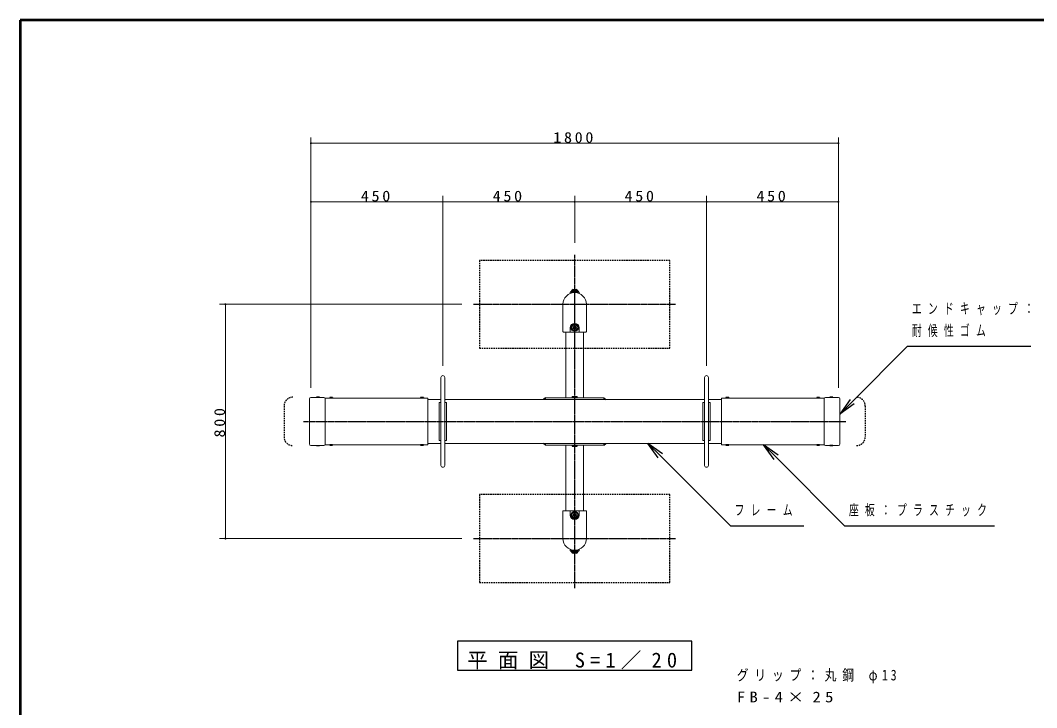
# Model space of a CAD drawing. Units: millimetres at full size, with parts at other scales. Extents: x -7816 to 0, y -1239 to 5340.
# Drawn here: x -7700 to -4231, y 2992 to 5340 of the extents above; entities that cross this region are included whole.
import ezdxf

# ---------------------------------------------------------------- set-up
doc = ezdxf.new("R2010")
doc.units = ezdxf.units.MM
doc.linetypes.add('USER2', pattern=[6, 3, -1, 1, -1])
doc.linetypes.add('USER4', pattern=[8, 5, -3])
for name, color, linetype, lineweight in [('A3図枠', 7, 'Continuous', 25), ('線', 2, 'Continuous', 25), ('補助', 2, 'Continuous', 13)]:
    doc.layers.add(name, color=color, linetype=linetype, lineweight=lineweight)
doc.styles.add('ＭＳ ゴシック', font='')
doc.styles.get('ＭＳ ゴシック').set_extended_font_data('MS Gothic')

# ---------------------------------------------------------------- blocks, each defined once
blk = doc.blocks.new('dimension_origin')
at = {"color": 0, "linetype": 'Continuous', "lineweight": -2}
blk.add_circle((0, 0), 1.25, dxfattribs=at)

msp = doc.modelspace()

# ---------------------------------------------------------------- linework, layer by layer
at = {"layer": 'A3図枠', "lineweight": 50}
for p, q in [((-7700, 5340), (-7700, 0)), ((0, 5340), (-7700, 5340))]:
    msp.add_line(p, q, dxfattribs=at)
at = {"layer": '線', "color": 20, "linetype": 'USER2'}
for p, q in [((-5808, 3400), (-5808, 4540)), ((-6153, 4370), (-5463, 4370)), ((-6733, 3970), (-4883, 3970)), ((-6153, 3570), (-5463, 3570))]:
    msp.add_line(p, q, dxfattribs=at)
at = {"layer": '線', "color": 7, "lineweight": 13}
for p, q in [((-5823, 4408.079), (-5823, 4411.046)), ((-5794, 4412.046), (-5822, 4412.046)), ((-5793, 4408.079), (-5793, 4411.046)), ((-5848, 4276.5), (-5848, 4370)), ((-5768, 4276.5), (-5768, 4370)), ((-5846.5, 4275), (-5769.5, 4275)), ((-5838.25, 4275), (-5838.25, 4051)), ((-5823, 4275), (-5823, 4290)), ((-5793, 4275), (-5793, 4290)), ((-5777.75, 4275), (-5777.75, 4051)), ((-6264.5, 4120), (-6264.5, 3820)), ((-6251.5, 4120), (-6251.5, 3820)), ((-5364.5, 4120), (-5364.5, 3820)), ((-5351.5, 4120), (-5351.5, 3820)), ((-6713, 4047), (-6713, 3893)), ((-6708, 4052), (-6664, 4052)), ((-6659, 4050), (-6309, 4050)), ((-6659, 3890), (-6659, 4050)), ((-6659, 4047), (-6659, 3893)), ((-6309, 3890), (-6309, 4050)), ((-6309, 4045), (-6264.5, 4045)), ((-6270.5, 4033.5), (-6269, 4035)), ((-6270.5, 4033.5), (-6270.5, 3906.5)), ((-6264.5, 4035), (-6269, 4035)), ((-6251.5, 4045), (-5364.5, 4045)), ((-6247, 4035), (-6251.5, 4035)), ((-6247, 4035), (-6245.5, 4033.5)), ((-6245.5, 4033.5), (-6245.5, 3906.5)), ((-5908, 4051), (-5908, 4045)), ((-5708, 4051), (-5908, 4051)), ((-5908, 4045), (-5708, 4045)), ((-5816, 4054), (-5815, 4055)), ((-5816, 4051), (-5816, 4054)), ((-5815, 4055), (-5801, 4055)), ((-5800, 4054), (-5801, 4055)), ((-5800, 4051), (-5800, 4054)), ((-5708, 4045), (-5708, 4051)), ((-5370.5, 4033.5), (-5369, 4035)), ((-5370.5, 4033.5), (-5370.5, 3906.5)), ((-5364.5, 4035), (-5369, 4035)), ((-5351.5, 4045), (-5307, 4045)), ((-5347, 4035), (-5351.5, 4035)), ((-5347, 4035), (-5345.5, 4033.5)), ((-5345.5, 4033.5), (-5345.5, 3906.5)), ((-5307, 4050), (-4957, 4050)), ((-5307, 3890), (-5307, 4050)), ((-4957, 3890), (-4957, 4050)), ((-4957, 4047), (-4957, 3893)), ((-4908, 4052), (-4952, 4052)), ((-4903, 4047), (-4903, 3893)), ((-6708, 3888), (-6664, 3888)), ((-6659, 3890), (-6309, 3890)), ((-6309, 3895), (-6264.5, 3895)), ((-6270.5, 3906.5), (-6269, 3905)), ((-6269, 3905), (-6264.5, 3905)), ((-6251.5, 3905), (-6247, 3905)), ((-6251.5, 3895), (-5364.5, 3895)), ((-6245.5, 3906.5), (-6247, 3905)), ((-5908, 3895), (-5908, 3889)), ((-5708, 3895), (-5908, 3895)), ((-5908, 3889), (-5708, 3889)), ((-5838.25, 3889), (-5838.25, 3665)), ((-5816, 3886), (-5816, 3889)), ((-5815, 3885), (-5816, 3886)), ((-5801, 3885), (-5800, 3886)), ((-5800, 3886), (-5800, 3889)), ((-5777.75, 3889), (-5777.75, 3665)), ((-5708, 3889), (-5708, 3895)), ((-5370.5, 3906.5), (-5369, 3905)), ((-5369, 3905), (-5364.5, 3905)), ((-5351.5, 3905), (-5347, 3905)), ((-5351.5, 3895), (-5307, 3895)), ((-5345.5, 3906.5), (-5347, 3905)), ((-5307, 3890), (-4957, 3890)), ((-4908, 3888), (-4952, 3888)), ((-5815, 3885), (-5801, 3885)), ((-5848, 3663.5), (-5848, 3570)), ((-5769.5, 3665), (-5846.5, 3665)), ((-5823, 3665), (-5823, 3650)), ((-5793, 3665), (-5793, 3650)), ((-5768, 3663.5), (-5768, 3570)), ((-5823, 3531.921), (-5823, 3528.954)), ((-5822, 3527.954), (-5794, 3527.954)), ((-5793, 3531.921), (-5793, 3528.954))]:
    msp.add_line(p, q, dxfattribs=at)
at = {"layer": '線'}
for p, q in [((-5820, 4414.546), (-5796, 4414.546)), ((-5820, 4412.046), (-5820, 4414.546)), ((-5820, 4412.046), (-5796, 4412.046)), ((-5818.5, 4415.546), (-5818.5, 4414.546)), ((-5818.5, 4415.546), (-5797.5, 4415.546)), ((-5818.5, 4414.546), (-5797.5, 4414.546)), ((-5813, 4420.346), (-5803, 4420.346)), ((-5797.5, 4415.546), (-5797.5, 4414.546)), ((-5796, 4414.546), (-5796, 4412.046)), ((-6688.75, 4052.5), (-6688.75, 4051.3)), ((-6688.75, 4052.5), (-6679.25, 4052.5)), ((-6679.25, 4052.5), (-6679.25, 4051.3)), ((-6643.75, 4051.2), (-6643.75, 4050)), ((-6634.25, 4051.2), (-6643.75, 4051.2)), ((-6634.25, 4050), (-6643.75, 4050)), ((-6634.25, 4051.2), (-6634.25, 4050)), ((-6333.75, 4051.2), (-6333.75, 4050)), ((-6324.25, 4051.2), (-6333.75, 4051.2)), ((-6324.25, 4050), (-6333.75, 4050)), ((-6324.25, 4051.2), (-6324.25, 4050)), ((-5908, 4051), (-5914, 4045)), ((-5816, 4054), (-5800, 4054)), ((-5708, 4051), (-5702, 4045)), ((-5291.75, 4051.2), (-5291.75, 4050)), ((-5282.25, 4051.2), (-5291.75, 4051.2)), ((-5282.25, 4050), (-5291.75, 4050)), ((-5282.25, 4051.2), (-5282.25, 4050)), ((-4981.75, 4051.2), (-4981.75, 4050)), ((-4972.25, 4051.2), (-4981.75, 4051.2)), ((-4972.25, 4050), (-4981.75, 4050)), ((-4972.25, 4051.2), (-4972.25, 4050)), ((-4936.75, 4052.5), (-4936.75, 4051.3)), ((-4927.25, 4052.5), (-4936.75, 4052.5)), ((-4927.25, 4052.5), (-4927.25, 4051.3)), ((-6688.75, 3887.5), (-6688.75, 3888.7)), ((-6688.75, 3887.5), (-6679.25, 3887.5)), ((-6679.25, 3887.5), (-6679.25, 3888.7)), ((-6643.75, 3888.8), (-6643.75, 3890)), ((-6634.25, 3890), (-6643.75, 3890)), ((-6634.25, 3888.8), (-6643.75, 3888.8)), ((-6634.25, 3888.8), (-6634.25, 3890)), ((-6333.75, 3888.8), (-6333.75, 3890)), ((-6324.25, 3890), (-6333.75, 3890)), ((-6324.25, 3888.8), (-6333.75, 3888.8)), ((-6324.25, 3888.8), (-6324.25, 3890)), ((-5908, 3889), (-5914, 3895)), ((-5816, 3886), (-5800, 3886)), ((-5708, 3889), (-5702, 3895)), ((-5291.75, 3888.8), (-5291.75, 3890)), ((-5282.25, 3890), (-5291.75, 3890)), ((-5282.25, 3888.8), (-5291.75, 3888.8)), ((-5282.25, 3888.8), (-5282.25, 3890)), ((-4981.75, 3888.8), (-4981.75, 3890)), ((-4972.25, 3890), (-4981.75, 3890)), ((-4972.25, 3888.8), (-4981.75, 3888.8)), ((-4972.25, 3888.8), (-4972.25, 3890)), ((-4936.75, 3887.5), (-4936.75, 3888.7)), ((-4927.25, 3887.5), (-4936.75, 3887.5)), ((-4927.25, 3887.5), (-4927.25, 3888.7)), ((-5820, 3525.454), (-5820, 3527.954)), ((-5796, 3527.954), (-5820, 3527.954)), ((-5796, 3525.454), (-5820, 3525.454)), ((-5818.5, 3524.454), (-5818.5, 3525.454)), ((-5797.5, 3525.454), (-5818.5, 3525.454)), ((-5797.5, 3524.454), (-5818.5, 3524.454)), ((-5803, 3519.654), (-5813, 3519.654)), ((-5797.5, 3524.454), (-5797.5, 3525.454)), ((-5796, 3527.954), (-5796, 3525.454))]:
    msp.add_line(p, q, dxfattribs=at)
at = {"layer": '線', "linetype": 'USER4'}
for p, q in [((-6800, 4022.5), (-6800, 3917.5)), ((-4816, 4022.5), (-4816, 3917.5))]:
    msp.add_line(p, q, dxfattribs=at)
at = {"layer": '線', "color": 4, "linetype": 'USER4'}
for points in [[(-6133, 4220), (-5483, 4220), (-5483, 4520), (-6133, 4520)], [(-6133, 3420), (-5483, 3420), (-5483, 3720), (-6133, 3720)]]:
    msp.add_lwpolyline(points, close=True, dxfattribs=at)
at = {"layer": '線'}
for points in [[(-5810.309, 4294), (-5812.619, 4290), (-5810.309, 4286), (-5805.691, 4286), (-5803.381, 4290), (-5805.691, 4294)], [(-5805.691, 3646), (-5803.381, 3650), (-5805.691, 3654), (-5810.309, 3654), (-5812.619, 3650), (-5810.309, 3646)]]:
    msp.add_lwpolyline(points, close=True, dxfattribs=at)
for centre, radius in [((-5808, 4290), 12), ((-5808, 4290), 10.5), ((-5808, 4290), 5), ((-5808, 3650), 12), ((-5808, 3650), 10.5), ((-5808, 3650), 5)]:
    msp.add_circle(centre, radius, dxfattribs=at)
at = {"layer": '線', "color": 7, "lineweight": 13}
for centre, radius, start, end in [((-5808, 4370), 40, 0, 180), ((-5824.5, 4408.079), 1.5, 293.73074, 0), ((-5822, 4411.046), 1, 90, 180), ((-5794, 4411.046), 1, 0, 90), ((-5791.5, 4408.079), 1.5, 180, 246.26926), ((-5808, 4290), 15, 0, 180), ((-5846.5, 4276.5), 1.5, 180, 270), ((-5769.5, 4276.5), 1.5, 270, 0), ((-6258, 4120), 6.5, 0, 180), ((-5358, 4120), 6.5, 0, 180), ((-6708, 4047), 5, 90, 180), ((-6664, 4047), 5, 0, 90), ((-4952, 4047), 5, 90, 180), ((-4908, 4047), 5, 0, 90), ((-6708, 3893), 5, 180, 270), ((-6664, 3893), 5, 270, 0), ((-4952, 3893), 5, 180, 270), ((-4908, 3893), 5, 270, 0), ((-6258, 3820), 6.5, 180, 0), ((-5358, 3820), 6.5, 180, 0), ((-5846.5, 3663.5), 1.5, 90, 180), ((-5808, 3650), 15, 180, 0), ((-5769.5, 3663.5), 1.5, 0, 90), ((-5808, 3570), 40, 180, 0), ((-5824.5, 3531.921), 1.5, 0, 66.26926), ((-5822, 3528.954), 1, 180, 270), ((-5794, 3528.954), 1, 270, 0), ((-5791.5, 3531.921), 1.5, 113.73074, 180)]:
    msp.add_arc(centre, radius, start, end, dxfattribs=at)
at = {"layer": '線'}
for centre, radius, start, end in [((-5808, 4409.065), 12.339, 113.90552, 148.31866), ((-5808, 4409.065), 12.339, 31.68134, 66.09448), ((-6684, 3996.194), 56.506, 85.17794, 94.82206), ((-6639, 3994.894), 56.506, 85.17794, 94.82206), ((-6329, 3994.894), 56.506, 85.17794, 94.82206), ((-5287, 3994.894), 56.506, 85.17794, 94.82206), ((-4977, 3994.894), 56.506, 85.17794, 94.82206), ((-4932, 3996.194), 56.506, 85.17794, 94.82206), ((-6684, 3943.806), 56.506, 265.17794, 274.82206), ((-6639, 3945.106), 56.506, 265.17794, 274.82206), ((-6329, 3945.106), 56.506, 265.17794, 274.82206), ((-5287, 3945.106), 56.506, 265.17794, 274.82206), ((-4977, 3945.106), 56.506, 265.17794, 274.82206), ((-4932, 3943.806), 56.506, 265.17794, 274.82206), ((-5808, 3530.935), 12.339, 211.68134, 246.09448), ((-5808, 3530.935), 12.339, 293.90552, 328.31866)]:
    msp.add_arc(centre, radius, start, end, dxfattribs=at)
at = {"layer": '線', "linetype": 'USER4'}
for centre, start, end in [((-6770, 4022.5), 90, 180), ((-4846, 4022.5), 0, 90), ((-6770, 3917.5), 180, 270), ((-4846, 3917.5), 270, 0)]:
    msp.add_arc(centre, 30, start, end, dxfattribs=at)
at = {"layer": '補助'}
for p, q in [((-6708, 4085), (-6708, 4940)), ((-4908, 4085), (-4908, 4940)), ((-6708, 4920), (-4908, 4920)), ((-6708, 4085), (-6708, 4740)), ((-6708, 4720), (-6258, 4720)), ((-6258, 4160), (-6258, 4740)), ((-6258, 4160), (-6258, 4740)), ((-6258, 4720), (-5808, 4720)), ((-5808, 4580), (-5808, 4740)), ((-5808, 4580), (-5808, 4740)), ((-5808, 4720), (-5358, 4720)), ((-5358, 4160), (-5358, 4740)), ((-5358, 4160), (-5358, 4740)), ((-5358, 4720), (-4908, 4720)), ((-4908, 4085), (-4908, 4740)), ((-6193, 4370), (-7020, 4370)), ((-7000, 3570), (-7000, 4370)), ((-5914, 4045), (-5908, 4045)), ((-5913.5, 4045.5), (-5908, 4045.5)), ((-5913.5, 4045), (-5913.5, 4045.5)), ((-5913, 4046), (-5908, 4046)), ((-5913, 4045), (-5913, 4046)), ((-5912.5, 4046.5), (-5908, 4046.5)), ((-5912.5, 4045), (-5912.5, 4046.5)), ((-5912, 4047), (-5908, 4047)), ((-5912, 4045), (-5912, 4047)), ((-5911.5, 4047.5), (-5908, 4047.5)), ((-5911.5, 4045), (-5911.5, 4047.5)), ((-5911, 4048), (-5908, 4048)), ((-5911, 4045), (-5911, 4048)), ((-5910.5, 4048.5), (-5908, 4048.5)), ((-5910.5, 4045), (-5910.5, 4048.5)), ((-5910, 4049), (-5908, 4049)), ((-5910, 4045), (-5910, 4049)), ((-5909.5, 4049.5), (-5908, 4049.5)), ((-5909.5, 4045), (-5909.5, 4049.5)), ((-5909, 4050), (-5908, 4050)), ((-5909, 4045), (-5909, 4050)), ((-5908.5, 4050.5), (-5908, 4050.5)), ((-5908.5, 4045), (-5908.5, 4050.5)), ((-5908, 4045), (-5908, 4051)), ((-5708, 4045), (-5708, 4051)), ((-5708, 4050.5), (-5707.5, 4050.5)), ((-5708, 4050), (-5707, 4050)), ((-5708, 4049.5), (-5706.5, 4049.5)), ((-5708, 4049), (-5706, 4049)), ((-5708, 4048.5), (-5705.5, 4048.5)), ((-5708, 4048), (-5705, 4048)), ((-5708, 4047.5), (-5704.5, 4047.5)), ((-5708, 4047), (-5704, 4047)), ((-5708, 4046.5), (-5703.5, 4046.5)), ((-5708, 4046), (-5703, 4046)), ((-5708, 4045.5), (-5702.5, 4045.5)), ((-5708, 4045), (-5702, 4045)), ((-5707.5, 4045), (-5707.5, 4050.5)), ((-5707, 4045), (-5707, 4050)), ((-5706.5, 4045), (-5706.5, 4049.5)), ((-5706, 4045), (-5706, 4049)), ((-5705.5, 4045), (-5705.5, 4048.5)), ((-5705, 4045), (-5705, 4048)), ((-5704.5, 4045), (-5704.5, 4047.5)), ((-5704, 4045), (-5704, 4047)), ((-5703.5, 4045), (-5703.5, 4046.5)), ((-5703, 4045), (-5703, 4046)), ((-5702.5, 4045), (-5702.5, 4045.5)), ((-5914, 3895), (-5908, 3895)), ((-5913.5, 3894.5), (-5913.5, 3895)), ((-5913.5, 3894.5), (-5908, 3894.5)), ((-5913, 3894), (-5913, 3895)), ((-5913, 3894), (-5908, 3894)), ((-5912.5, 3893.5), (-5912.5, 3895)), ((-5912.5, 3893.5), (-5908, 3893.5)), ((-5912, 3893), (-5912, 3895)), ((-5912, 3893), (-5908, 3893)), ((-5911.5, 3892.5), (-5911.5, 3895)), ((-5911.5, 3892.5), (-5908, 3892.5)), ((-5911, 3892), (-5911, 3895)), ((-5911, 3892), (-5908, 3892)), ((-5910.5, 3891.5), (-5910.5, 3895)), ((-5910.5, 3891.5), (-5908, 3891.5)), ((-5910, 3891), (-5910, 3895)), ((-5910, 3891), (-5908, 3891)), ((-5909.5, 3890.5), (-5909.5, 3895)), ((-5909.5, 3890.5), (-5908, 3890.5)), ((-5909, 3890), (-5909, 3895)), ((-5909, 3890), (-5908, 3890)), ((-5908.5, 3889.5), (-5908.5, 3895)), ((-5908.5, 3889.5), (-5908, 3889.5)), ((-5908, 3889), (-5908, 3895)), ((-5708, 3895), (-5702, 3895)), ((-5708, 3889), (-5708, 3895)), ((-5708, 3894.5), (-5702.5, 3894.5)), ((-5708, 3894), (-5703, 3894)), ((-5708, 3893.5), (-5703.5, 3893.5)), ((-5708, 3893), (-5704, 3893)), ((-5708, 3892.5), (-5704.5, 3892.5)), ((-5708, 3892), (-5705, 3892)), ((-5708, 3891.5), (-5705.5, 3891.5)), ((-5708, 3891), (-5706, 3891)), ((-5708, 3890.5), (-5706.5, 3890.5)), ((-5708, 3890), (-5707, 3890)), ((-5708, 3889.5), (-5707.5, 3889.5)), ((-5707.5, 3889.5), (-5707.5, 3895)), ((-5707, 3890), (-5707, 3895)), ((-5706.5, 3890.5), (-5706.5, 3895)), ((-5706, 3891), (-5706, 3895)), ((-5705.5, 3891.5), (-5705.5, 3895)), ((-5705, 3892), (-5705, 3895)), ((-5704.5, 3892.5), (-5704.5, 3895)), ((-5704, 3893), (-5704, 3895)), ((-5703.5, 3893.5), (-5703.5, 3895)), ((-5703, 3894), (-5703, 3895)), ((-5702.5, 3894.5), (-5702.5, 3895)), ((-6193, 3570), (-7020, 3570))]:
    msp.add_line(p, q, dxfattribs=at)
at = {"layer": '補助', "lineweight": 25}
for p, q in [((-4860.574, 4037.426), (-4671.5, 4226.5)), ((-4671.5, 4226.5), (-4651.5, 4226.5)), ((-4651.5, 4226.5), (-4251.146, 4226.5)), ((-4867.645, 4044.497), (-4903, 3995)), ((-4903, 3995), (-4860.574, 4037.426)), ((-4853.503, 4030.355), (-4903, 3995)), ((-5522.645, 3845.503), (-5558, 3895)), ((-5508.503, 3859.645), (-5558, 3895)), ((-5558, 3895), (-5515.574, 3852.574)), ((-5127.645, 3840.503), (-5163, 3890)), ((-5113.503, 3854.645), (-5163, 3890)), ((-5163, 3890), (-5120.574, 3847.574)), ((-5515.574, 3852.574), (-5276.5, 3613.5)), ((-5120.574, 3847.574), (-4886.5, 3613.5)), ((-5276.5, 3613.5), (-5256.5, 3613.5)), ((-5256.5, 3613.5), (-5026.219, 3613.5)), ((-4886.5, 3613.5), (-4866.5, 3613.5)), ((-4866.5, 3613.5), (-4375.622, 3613.5))]:
    msp.add_line(p, q, dxfattribs=at)
msp.add_lwpolyline([(-6208, 3220), (-6208, 3120), (-5408, 3120), (-5408, 3220)], close=True, dxfattribs=at)

# ---------------------------------------------------------------- block references
at = {"layer": '補助', "xscale": 1.33, "yscale": 1.33}
for p in [(-6708, 4920), (-6708, 4720), (-6258, 4720), (-5808, 4720), (-5358, 4720)]:
    msp.add_blockref('dimension_origin', p, dxfattribs=at)
for p, rotation in [((-4908, 4920), 180), ((-6258, 4720), 180), ((-5808, 4720), 180), ((-5358, 4720), 180), ((-4908, 4720), 180), ((-7000, 4370), 270), ((-7000, 3570), 90)]:
    msp.add_blockref('dimension_origin', p, dxfattribs=dict(at, rotation=rotation))

# ---------------------------------------------------------------- texts
at = {"layer": '補助', "style": 'ＭＳ ゴシック'}
for s, insert, char_height, attachment_point in [('\\T1.33;\\W1.1;1800', (-5808, 4921), 36.66, 8), ('\\T1.33;\\W1.1;450', (-6483, 4721), 36.66, 8), ('\\T1.33;\\W1.1;450', (-6033, 4721), 36.66, 8), ('\\T1.33;\\W1.1;450', (-5583, 4721), 36.66, 8), ('\\T1.33;\\W1.1;450', (-5133, 4721), 36.66, 8), ('\\T1.64;\\W0.65;エンドキャップ：', (-4657, 4374), 36.66, 1), ('\\T1.64;\\W0.65;耐候性ゴム', (-4657, 4299), 36.66, 1), ('\\T1.64;\\W0.65;フレーム', (-5262, 3686), 36.66, 1), ('\\T1.64;\\W0.65;座板：プラスチック', (-4872, 3686), 36.66, 1), ('\\T1.5;平面図\\~S=1／20', (-5808, 3123.333), 51.32, 8), ('\\T1.5;\\W0.8;グリップ：丸鋼\\~φ13\\~', (-5254.605, 3122.148), 36.66, 1), ('\\T1.5;\\W1.15;FB-4×25', (-5254.605, 3047.148), 36.66, 1)]:
    msp.add_mtext(s, dxfattribs=dict(at, insert=insert, char_height=char_height, attachment_point=attachment_point))
at = {"layer": '補助', "insert": (-7001, 3970), "char_height": 36.66, "attachment_point": 8, "rotation": 90, "style": 'ＭＳ ゴシック'}
msp.add_mtext('\\T1.33;\\W1.1;800', dxfattribs=at)

doc.saveas('drawing.dxf')
